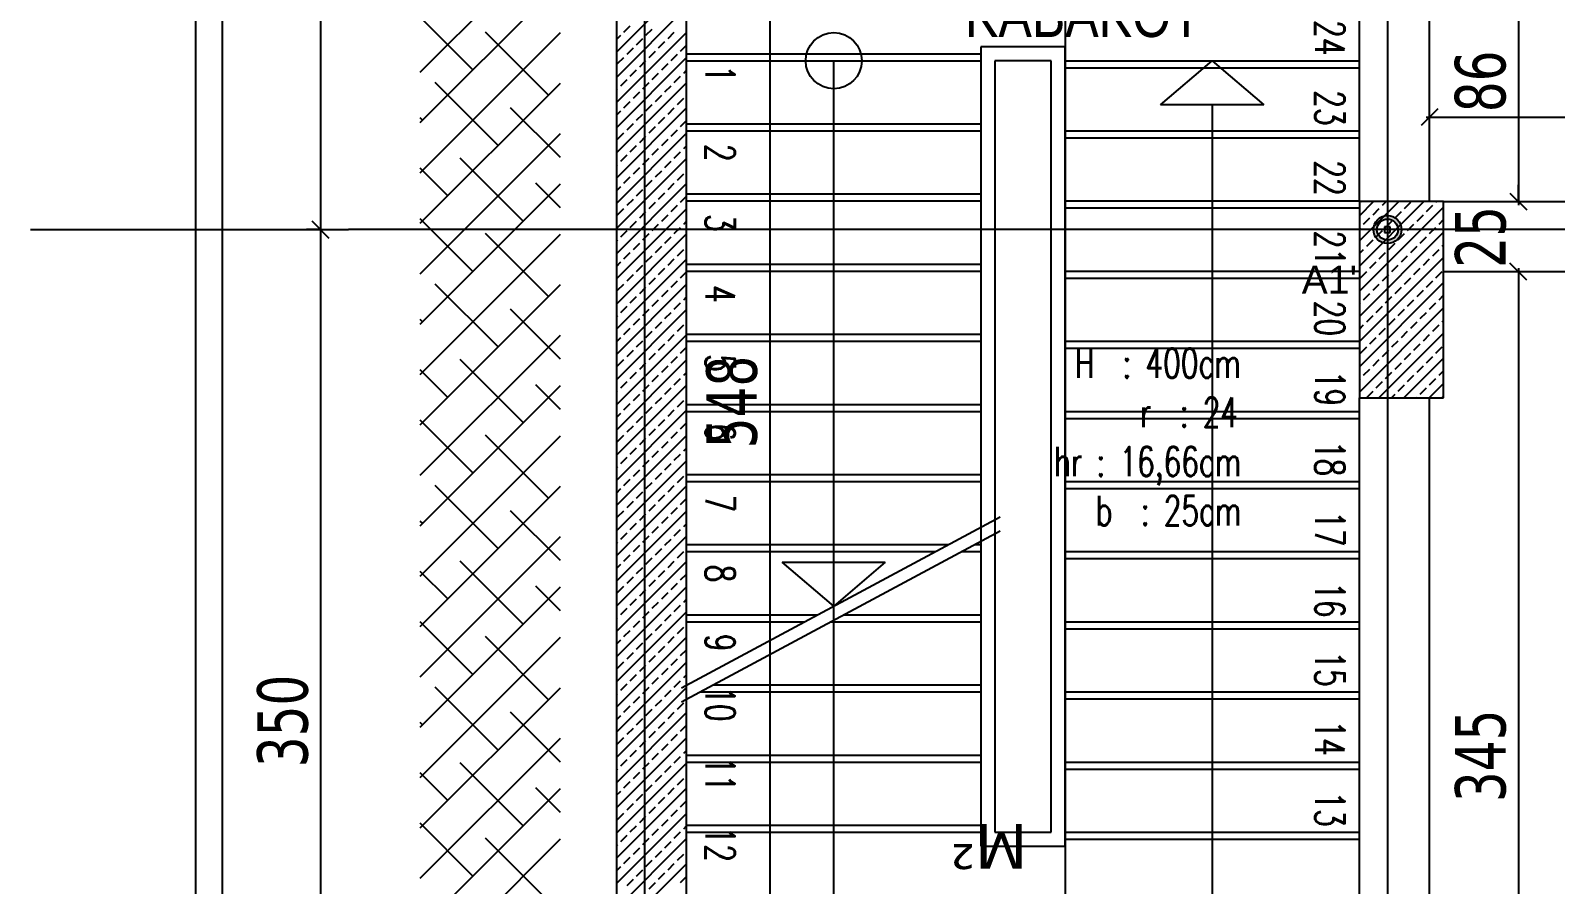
# Model space of a CAD drawing. Header units: millimetres. Extents: x 43168.9 to 43194.6, y -25545.1 to -25543.4.
# Drawn here: x 43170.1722 to 43170.281, y -25543.8866 to -25543.8257 of the extents above; entities that cross this region are included whole.
import ezdxf
from ezdxf.enums import TextEntityAlignment as Align

# ---------------------------------------------------------------- set-up
doc = ezdxf.new("R2010")
doc.units = ezdxf.units.MM
doc.header["$LTSCALE"] = 200
doc.linetypes.add('DASHDOT2', pattern=[0.5, 0.25, -0.125, 0, -0.125])
doc.linetypes.add('HIDDEN2', pattern=[0.1875, 0.125, -0.0625])
for name, color, linetype in [('aks_sgh', 5, 'DASHDOT2'), ('arsasiniri_sgh', 10, 'Continuous'), ('duv_sgh', 4, 'Continuous'), ('izd-alt_sgh', 8, 'HIDDEN2'), ('kolon-b.a_sgh', 6, 'Continuous'), ('merdi_sgh', 3, 'Continuous'), ('olcuaks_sgh', 41, 'Continuous'), ('olcuic_sgh', 183, 'Continuous'), ('tarama-betonarme_sgh', 223, 'Continuous'), ('tarama-zemin_sgh', 197, 'Continuous'), ('yazi-merdi_sgh', 9, 'Continuous')]:
    doc.layers.add(name, color=color, linetype=linetype)
doc.styles.add('1-200', font='arial.ttf', dxfattribs={"height": 60})
doc.styles.add('dim', font='VERDANA.TTF', dxfattribs={"width": 0.7})
doc.styles.add('text1', font='VERDANA.TTF')
doc.styles.add('text2', font='arial.ttf')
doc.styles.add('text3', font='simplex8.shx', dxfattribs={"width": 0.7})

msp = doc.modelspace()

# ---------------------------------------------------------------- hatches: boundary and pattern name
h = msp.add_hatch(color=256)
edge = h.paths.add_edge_path()
edge.add_arc((43170.269, -25543.83992), 0.001, 0, 360)
edge = h.paths.add_edge_path(flags=16)
edge.add_arc((43170.269, -25543.83992), 0.00075, 0, 360)

# ---------------------------------------------------------------- linework, layer by layer
at = {"color": 0}
for p, q in [((43170.25282, -25543.83103), (43170.2565, -25543.82788)), ((43170.2565, -25543.82788), (43170.26017, -25543.83103)), ((43170.26017, -25543.83103), (43170.25282, -25543.83103)), ((43170.2295, -25543.86677), (43170.22582, -25543.86362)), ((43170.22582, -25543.86362), (43170.23317, -25543.86362)), ((43170.23317, -25543.86362), (43170.2295, -25543.86677))]:
    msp.add_line(p, q, dxfattribs=at)
at = {"color": 0, "linetype": 'ByBlock', "lineweight": -2}
for p, q in [((43170.2726, -25543.8313), (43170.2714, -25543.8325)), ((43170.27774, -25543.83732), (43170.27894, -25543.83852)), ((43170.27774, -25543.83732), (43170.27894, -25543.83852)), ((43170.19228, -25543.83932), (43170.19348, -25543.84052)), ((43170.19348, -25543.84052), (43170.19228, -25543.83932)), ((43170.2692, -25543.83972), (43170.2688, -25543.83972)), ((43170.2688, -25543.83972), (43170.2688, -25543.84012)), ((43170.26907, -25543.83985), (43170.26893, -25543.83999)), ((43170.26907, -25543.83999), (43170.26893, -25543.83985)), ((43170.2692, -25543.84012), (43170.2692, -25543.83972)), ((43170.2688, -25543.84012), (43170.2692, -25543.84012)), ((43170.27894, -25543.84352), (43170.27774, -25543.84232)), ((43170.27894, -25543.84352), (43170.27774, -25543.84232))]:
    msp.add_line(p, q, dxfattribs=at)
msp.add_line((43170.1722, -25543.83992), (43170.19488, -25543.83992))
at = {"color": 0, "linetype": 'Continuous', "lineweight": -2}
for radius in [0.001, 0.00075]:
    msp.add_circle((43170.269, -25543.83992), radius, dxfattribs=at)
at = {"layer": 'aks_sgh'}
for p, q in [((43170.216, -25543.74092), (43170.216, -25544.78992)), ((43170.246, -25543.74092), (43170.246, -25544.78992)), ((43170.269, -25543.74092), (43170.269, -25544.78992)), ((43171.17088, -25543.83992), (43170.19488, -25543.83992))]:
    msp.add_line(p, q, dxfattribs=at)
at = {"layer": 'arsasiniri_sgh', "color": 14}
msp.add_line((43170.184, -25544.89), (43170.184, -25543.58847), dxfattribs=at)
at = {"layer": 'duv_sgh'}
for p, q in [((43170.267, -25543.83792), (43170.267, -25543.82076)), ((43170.272, -25543.83792), (43170.272, -25543.82076)), ((43170.273, -25543.83792), (43170.32387, -25543.83792)), ((43170.273, -25543.84292), (43170.32387, -25543.84292)), ((43170.267, -25543.90692), (43170.267, -25543.85192)), ((43170.272, -25543.90692), (43170.272, -25543.85192))]:
    msp.add_line(p, q, dxfattribs=at)
at = {"layer": 'izd-alt_sgh'}
for p, q in [((43170.219, -25543.82738), (43170.24, -25543.82738)), ((43170.246, -25543.82838), (43170.267, -25543.82838)), ((43170.219, -25543.83238), (43170.24, -25543.83238)), ((43170.246, -25543.83338), (43170.267, -25543.83338)), ((43170.219, -25543.83738), (43170.24, -25543.83738)), ((43170.246, -25543.83838), (43170.267, -25543.83838)), ((43170.219, -25543.84238), (43170.24, -25543.84238)), ((43170.246, -25543.84338), (43170.267, -25543.84338)), ((43170.219, -25543.84738), (43170.24, -25543.84738)), ((43170.246, -25543.84838), (43170.267, -25543.84838)), ((43170.219, -25543.85238), (43170.24, -25543.85238)), ((43170.246, -25543.85338), (43170.267, -25543.85338)), ((43170.219, -25543.85738), (43170.24, -25543.85738)), ((43170.246, -25543.85838), (43170.267, -25543.85838)), ((43170.219, -25543.86238), (43170.23767, -25543.86238)), ((43170.23953, -25543.86238), (43170.24, -25543.86238)), ((43170.246, -25543.86338), (43170.267, -25543.86338)), ((43170.219, -25543.86738), (43170.22835, -25543.86738)), ((43170.23022, -25543.86738), (43170.24, -25543.86738)), ((43170.246, -25543.86838), (43170.267, -25543.86838)), ((43170.219, -25543.87238), (43170.21904, -25543.87238)), ((43170.2209, -25543.87238), (43170.24, -25543.87238)), ((43170.246, -25543.87338), (43170.267, -25543.87338)), ((43170.219, -25543.87738), (43170.24, -25543.87738)), ((43170.246, -25543.87838), (43170.267, -25543.87838)), ((43170.219, -25543.88238), (43170.24, -25543.88238)), ((43170.246, -25543.88338), (43170.267, -25543.88338))]:
    msp.add_line(p, q, dxfattribs=at)
at = {"layer": 'kolon-b.a_sgh'}
for p, q in [((43170.214, -25543.79238), (43170.214, -25543.91192)), ((43170.219, -25543.90692), (43170.219, -25543.79738)), ((43170.273, -25543.83792), (43170.267, -25543.83792)), ((43170.267, -25543.83792), (43170.267, -25543.85192)), ((43170.273, -25543.85192), (43170.273, -25543.83792)), ((43170.267, -25543.85192), (43170.273, -25543.85192))]:
    msp.add_line(p, q, dxfattribs=at)
at = {"layer": 'merdi_sgh', "color": 43}
for p, q in [((43170.246, -25543.82688), (43170.24, -25543.82688)), ((43170.24, -25543.82688), (43170.24, -25543.88388)), ((43170.246, -25543.88388), (43170.246, -25543.82688)), ((43170.245, -25543.82788), (43170.241, -25543.82788)), ((43170.241, -25543.82788), (43170.241, -25543.88288)), ((43170.245, -25543.88288), (43170.245, -25543.82788)), ((43170.241, -25543.88288), (43170.245, -25543.88288)), ((43170.24, -25543.88388), (43170.246, -25543.88388))]:
    msp.add_line(p, q, dxfattribs=at)
at = {"layer": 'merdi_sgh'}
for p, q in [((43170.219, -25543.82788), (43170.24, -25543.82788)), ((43170.246, -25543.82788), (43170.267, -25543.82788)), ((43170.219, -25543.83288), (43170.24, -25543.83288)), ((43170.246, -25543.83288), (43170.267, -25543.83288)), ((43170.219, -25543.83788), (43170.24, -25543.83788)), ((43170.246, -25543.83788), (43170.267, -25543.83788)), ((43170.219, -25543.84288), (43170.24, -25543.84288)), ((43170.246, -25543.84288), (43170.267, -25543.84288)), ((43170.219, -25543.84788), (43170.24, -25543.84788)), ((43170.246, -25543.84788), (43170.267, -25543.84788)), ((43170.219, -25543.85288), (43170.24, -25543.85288)), ((43170.246, -25543.85288), (43170.267, -25543.85288)), ((43170.219, -25543.85788), (43170.24, -25543.85788)), ((43170.246, -25543.85788), (43170.267, -25543.85788)), ((43170.219, -25543.86288), (43170.23674, -25543.86288)), ((43170.2386, -25543.86288), (43170.24, -25543.86288)), ((43170.246, -25543.86288), (43170.267, -25543.86288)), ((43170.219, -25543.86788), (43170.22742, -25543.86788)), ((43170.22929, -25543.86788), (43170.24, -25543.86788)), ((43170.246, -25543.86788), (43170.267, -25543.86788)), ((43170.21997, -25543.87288), (43170.24, -25543.87288)), ((43170.246, -25543.87288), (43170.267, -25543.87288)), ((43170.219, -25543.87788), (43170.24, -25543.87788)), ((43170.246, -25543.87788), (43170.267, -25543.87788)), ((43170.219, -25543.88288), (43170.24, -25543.88288)), ((43170.246, -25543.88288), (43170.267, -25543.88288))]:
    msp.add_line(p, q, dxfattribs=at)
at = {"layer": 'merdi_sgh', "color": 145}
for p, q in [((43170.2295, -25543.89388), (43170.2295, -25543.82788)), ((43170.2565, -25543.83103), (43170.2565, -25543.89388)), ((43170.21864, -25543.8726), (43170.24138, -25543.8604)), ((43170.21864, -25543.8736), (43170.24138, -25543.8614))]:
    msp.add_line(p, q, dxfattribs=at)
msp.add_circle((43170.2295, -25543.82788), 0.002, dxfattribs=at)
at = {"layer": 'olcuaks_sgh'}
for p, q in [((43170.18588, -25543.79213), (43170.18588, -25544.78874)), ((43170.19288, -25543.79413), (43170.19288, -25543.84017)), ((43170.19288, -25543.83992), (43170.19188, -25543.83992)), ((43170.19288, -25543.83992), (43170.19188, -25543.83992)), ((43170.19288, -25543.83967), (43170.19288, -25543.91017))]:
    msp.add_line(p, q, dxfattribs=at)
at = {"layer": 'olcuic_sgh'}
for p, q in [((43170.22493, -25543.79713), (43170.22493, -25543.90717)), ((43170.27834, -25543.82051), (43170.27834, -25543.83817)), ((43170.272, -25543.8359), (43170.272, -25543.8309)), ((43170.27175, -25543.8319), (43170.54613, -25543.8319)), ((43170.27834, -25543.83792), (43170.27834, -25543.83672)), ((43170.27434, -25543.83792), (43170.27934, -25543.83792)), ((43170.27434, -25543.83792), (43170.27934, -25543.83792)), ((43170.27434, -25543.84292), (43170.27934, -25543.84292)), ((43170.27434, -25543.84292), (43170.27934, -25543.84292)), ((43170.27834, -25543.84267), (43170.27834, -25543.91217)), ((43170.27834, -25543.84292), (43170.27834, -25543.84412))]:
    msp.add_line(p, q, dxfattribs=at)
at = {"layer": 'tarama-betonarme_sgh'}
for p, q in [((43170.214, -25543.82727), (43170.219, -25543.82227)), ((43170.214, -25543.82907), (43170.219, -25543.82407)), ((43170.214, -25543.83086), (43170.219, -25543.82586)), ((43170.21453, -25543.82584), (43170.21498, -25543.82539)), ((43170.2161, -25543.82606), (43170.21655, -25543.82562)), ((43170.21768, -25543.82629), (43170.21812, -25543.82584)), ((43170.214, -25543.82637), (43170.21431, -25543.82606)), ((43170.21476, -25543.82741), (43170.21521, -25543.82696)), ((43170.21543, -25543.82674), (43170.21588, -25543.82629)), ((43170.217, -25543.82696), (43170.21745, -25543.82651)), ((43170.21857, -25543.82719), (43170.219, -25543.82676)), ((43170.214, -25543.83266), (43170.219, -25543.82766)), ((43170.21408, -25543.82808), (43170.21453, -25543.82764)), ((43170.21566, -25543.82831), (43170.2161, -25543.82786)), ((43170.21633, -25543.82764), (43170.21678, -25543.82719)), ((43170.21723, -25543.82853), (43170.21768, -25543.82808)), ((43170.2179, -25543.82786), (43170.21835, -25543.82741)), ((43170.21431, -25543.82966), (43170.21476, -25543.82921)), ((43170.21498, -25543.82898), (43170.21543, -25543.82853)), ((43170.21655, -25543.82921), (43170.217, -25543.82876)), ((43170.21812, -25543.82943), (43170.21857, -25543.82898)), ((43170.2188, -25543.82876), (43170.219, -25543.82856)), ((43170.214, -25543.83445), (43170.219, -25543.82945)), ((43170.214, -25543.82996), (43170.21408, -25543.82988)), ((43170.21521, -25543.83055), (43170.21566, -25543.83011)), ((43170.21588, -25543.82988), (43170.21633, -25543.82943)), ((43170.21745, -25543.83011), (43170.2179, -25543.82966)), ((43170.214, -25543.83625), (43170.219, -25543.83125)), ((43170.21453, -25543.83123), (43170.21498, -25543.83078)), ((43170.2161, -25543.83145), (43170.21655, -25543.831)), ((43170.21678, -25543.83078), (43170.21723, -25543.83033)), ((43170.21768, -25543.83168), (43170.21812, -25543.83123)), ((43170.21835, -25543.831), (43170.2188, -25543.83055)), ((43170.214, -25543.83176), (43170.21431, -25543.83145)), ((43170.21476, -25543.8328), (43170.21521, -25543.83235)), ((43170.21543, -25543.83213), (43170.21588, -25543.83168)), ((43170.217, -25543.83235), (43170.21745, -25543.8319)), ((43170.21857, -25543.83257), (43170.219, -25543.83215)), ((43170.214, -25543.83805), (43170.219, -25543.83305)), ((43170.21408, -25543.83347), (43170.21453, -25543.83302)), ((43170.21566, -25543.8337), (43170.2161, -25543.83325)), ((43170.21633, -25543.83302), (43170.21678, -25543.83257)), ((43170.21723, -25543.83392), (43170.21768, -25543.83347)), ((43170.2179, -25543.83325), (43170.21835, -25543.8328)), ((43170.21431, -25543.83504), (43170.21476, -25543.8346)), ((43170.21498, -25543.83437), (43170.21543, -25543.83392)), ((43170.21655, -25543.8346), (43170.217, -25543.83415)), ((43170.21812, -25543.83482), (43170.21857, -25543.83437)), ((43170.2188, -25543.83415), (43170.219, -25543.83394)), ((43170.214, -25543.83984), (43170.219, -25543.83484)), ((43170.214, -25543.83535), (43170.21408, -25543.83527)), ((43170.21521, -25543.83594), (43170.21566, -25543.83549)), ((43170.21588, -25543.83527), (43170.21633, -25543.83482)), ((43170.21678, -25543.83617), (43170.21723, -25543.83572)), ((43170.21745, -25543.83549), (43170.2179, -25543.83504)), ((43170.214, -25543.84164), (43170.219, -25543.83664)), ((43170.21453, -25543.83662), (43170.21498, -25543.83617)), ((43170.2161, -25543.83684), (43170.21655, -25543.83639)), ((43170.21768, -25543.83706), (43170.21812, -25543.83662)), ((43170.21835, -25543.83639), (43170.2188, -25543.83594)), ((43170.214, -25543.83715), (43170.21431, -25543.83684)), ((43170.21476, -25543.83819), (43170.21521, -25543.83774)), ((43170.21543, -25543.83751), (43170.21588, -25543.83706)), ((43170.217, -25543.83774), (43170.21745, -25543.83729)), ((43170.21857, -25543.83796), (43170.219, -25543.83754)), ((43170.267, -25543.83893), (43170.26801, -25543.83792)), ((43170.267, -25543.84072), (43170.26981, -25543.83792)), ((43170.267, -25543.84252), (43170.2716, -25543.83792)), ((43170.26707, -25543.83796), (43170.26711, -25543.83792)), ((43170.26864, -25543.83819), (43170.26891, -25543.83792)), ((43170.27246, -25543.83796), (43170.2725, -25543.83792)), ((43170.214, -25543.84344), (43170.219, -25543.83844)), ((43170.21408, -25543.83886), (43170.21453, -25543.83841)), ((43170.21566, -25543.83909), (43170.2161, -25543.83864)), ((43170.21633, -25543.83841), (43170.21678, -25543.83796)), ((43170.21723, -25543.83931), (43170.21768, -25543.83886)), ((43170.2179, -25543.83864), (43170.21835, -25543.83819)), ((43170.267, -25543.84432), (43170.273, -25543.83832)), ((43170.26797, -25543.83886), (43170.26841, -25543.83841)), ((43170.26954, -25543.83909), (43170.26999, -25543.83864)), ((43170.27021, -25543.83841), (43170.27066, -25543.83796)), ((43170.27111, -25543.83931), (43170.27156, -25543.83886)), ((43170.27178, -25543.83864), (43170.27223, -25543.83819)), ((43170.21431, -25543.84043), (43170.21476, -25543.83998)), ((43170.21498, -25543.83976), (43170.21543, -25543.83931)), ((43170.21655, -25543.83998), (43170.217, -25543.83953)), ((43170.21812, -25543.84021), (43170.21857, -25543.83976)), ((43170.2188, -25543.83953), (43170.219, -25543.83933)), ((43170.267, -25543.83983), (43170.26707, -25543.83976)), ((43170.26729, -25543.83953), (43170.26774, -25543.83909)), ((43170.26819, -25543.84043), (43170.26864, -25543.83998)), ((43170.26886, -25543.83976), (43170.26931, -25543.83931)), ((43170.27043, -25543.83998), (43170.27088, -25543.83953)), ((43170.27201, -25543.84021), (43170.27246, -25543.83976)), ((43170.27268, -25543.83953), (43170.273, -25543.83921)), ((43170.214, -25543.84523), (43170.219, -25543.84023)), ((43170.214, -25543.84074), (43170.21408, -25543.84066)), ((43170.21521, -25543.84133), (43170.21566, -25543.84088)), ((43170.21588, -25543.84066), (43170.21633, -25543.84021)), ((43170.21678, -25543.84156), (43170.21723, -25543.84111)), ((43170.21745, -25543.84088), (43170.2179, -25543.84043)), ((43170.267, -25543.84611), (43170.273, -25543.84011)), ((43170.26752, -25543.84111), (43170.26797, -25543.84066)), ((43170.26909, -25543.84133), (43170.26954, -25543.84088)), ((43170.26976, -25543.84066), (43170.27021, -25543.84021)), ((43170.27066, -25543.84156), (43170.27111, -25543.84111)), ((43170.27133, -25543.84088), (43170.27178, -25543.84043)), ((43170.2729, -25543.84111), (43170.273, -25543.84101)), ((43170.214, -25543.84703), (43170.219, -25543.84203)), ((43170.214, -25543.84254), (43170.21431, -25543.84223)), ((43170.21453, -25543.842), (43170.21498, -25543.84156)), ((43170.2161, -25543.84223), (43170.21655, -25543.84178)), ((43170.21768, -25543.84245), (43170.21812, -25543.842)), ((43170.21835, -25543.84178), (43170.2188, -25543.84133)), ((43170.267, -25543.84162), (43170.26729, -25543.84133)), ((43170.267, -25543.84791), (43170.273, -25543.84191)), ((43170.26774, -25543.84268), (43170.26819, -25543.84223)), ((43170.26841, -25543.842), (43170.26886, -25543.84156)), ((43170.26999, -25543.84223), (43170.27043, -25543.84178)), ((43170.27156, -25543.84245), (43170.27201, -25543.842)), ((43170.27223, -25543.84178), (43170.27268, -25543.84133)), ((43170.21476, -25543.84358), (43170.21521, -25543.84313)), ((43170.21543, -25543.8429), (43170.21588, -25543.84245)), ((43170.21633, -25543.8438), (43170.21678, -25543.84335)), ((43170.217, -25543.84313), (43170.21745, -25543.84268)), ((43170.21857, -25543.84335), (43170.219, -25543.84293)), ((43170.26707, -25543.84335), (43170.26752, -25543.8429)), ((43170.26864, -25543.84358), (43170.26909, -25543.84313)), ((43170.26931, -25543.8429), (43170.26976, -25543.84245)), ((43170.27021, -25543.8438), (43170.27066, -25543.84335)), ((43170.27088, -25543.84313), (43170.27133, -25543.84268)), ((43170.27246, -25543.84335), (43170.2729, -25543.8429)), ((43170.214, -25543.84882), (43170.219, -25543.84382)), ((43170.21408, -25543.84425), (43170.21453, -25543.8438)), ((43170.21566, -25543.84447), (43170.2161, -25543.84402)), ((43170.21723, -25543.8447), (43170.21768, -25543.84425)), ((43170.2179, -25543.84402), (43170.21835, -25543.84358)), ((43170.267, -25543.8497), (43170.273, -25543.8437)), ((43170.26797, -25543.84425), (43170.26841, -25543.8438)), ((43170.26954, -25543.84447), (43170.26999, -25543.84402)), ((43170.27111, -25543.8447), (43170.27156, -25543.84425)), ((43170.27178, -25543.84402), (43170.27223, -25543.84358)), ((43170.21431, -25543.84582), (43170.21476, -25543.84537)), ((43170.21498, -25543.84515), (43170.21543, -25543.8447)), ((43170.21655, -25543.84537), (43170.217, -25543.84492)), ((43170.21812, -25543.8456), (43170.21857, -25543.84515)), ((43170.2188, -25543.84492), (43170.219, -25543.84472)), ((43170.267, -25543.84521), (43170.26707, -25543.84515)), ((43170.267, -25543.8515), (43170.273, -25543.8455)), ((43170.26729, -25543.84492), (43170.26774, -25543.84447)), ((43170.26819, -25543.84582), (43170.26864, -25543.84537)), ((43170.26886, -25543.84515), (43170.26931, -25543.8447)), ((43170.27043, -25543.84537), (43170.27088, -25543.84492)), ((43170.27201, -25543.8456), (43170.27246, -25543.84515)), ((43170.27268, -25543.84492), (43170.273, -25543.8446)), ((43170.214, -25543.85062), (43170.219, -25543.84562)), ((43170.214, -25543.84613), (43170.21408, -25543.84605)), ((43170.21521, -25543.84672), (43170.21566, -25543.84627)), ((43170.21588, -25543.84605), (43170.21633, -25543.8456)), ((43170.21678, -25543.84694), (43170.21723, -25543.84649)), ((43170.21745, -25543.84627), (43170.2179, -25543.84582)), ((43170.26752, -25543.84649), (43170.26797, -25543.84605)), ((43170.26909, -25543.84672), (43170.26954, -25543.84627)), ((43170.26976, -25543.84605), (43170.27021, -25543.8456)), ((43170.27066, -25543.84694), (43170.27111, -25543.84649)), ((43170.27133, -25543.84627), (43170.27178, -25543.84582)), ((43170.2729, -25543.84649), (43170.273, -25543.8464)), ((43170.214, -25543.85242), (43170.219, -25543.84742)), ((43170.214, -25543.84793), (43170.21431, -25543.84762)), ((43170.21453, -25543.84739), (43170.21498, -25543.84694)), ((43170.2161, -25543.84762), (43170.21655, -25543.84717)), ((43170.21768, -25543.84784), (43170.21812, -25543.84739)), ((43170.21835, -25543.84717), (43170.2188, -25543.84672)), ((43170.267, -25543.84701), (43170.26729, -25543.84672)), ((43170.26774, -25543.84807), (43170.26819, -25543.84762)), ((43170.26838, -25543.85192), (43170.273, -25543.8473)), ((43170.26841, -25543.84739), (43170.26886, -25543.84694)), ((43170.26999, -25543.84762), (43170.27043, -25543.84717)), ((43170.27156, -25543.84784), (43170.27201, -25543.84739)), ((43170.27223, -25543.84717), (43170.27268, -25543.84672)), ((43170.21476, -25543.84896), (43170.21521, -25543.84851)), ((43170.21543, -25543.84829), (43170.21588, -25543.84784)), ((43170.21633, -25543.84919), (43170.21678, -25543.84874)), ((43170.217, -25543.84851), (43170.21745, -25543.84807)), ((43170.21857, -25543.84874), (43170.219, -25543.84831)), ((43170.26707, -25543.84874), (43170.26752, -25543.84829)), ((43170.26864, -25543.84896), (43170.26909, -25543.84851)), ((43170.26931, -25543.84829), (43170.26976, -25543.84784)), ((43170.27021, -25543.84919), (43170.27066, -25543.84874)), ((43170.27088, -25543.84851), (43170.27133, -25543.84807)), ((43170.27246, -25543.84874), (43170.2729, -25543.84829)), ((43170.214, -25543.85421), (43170.219, -25543.84921)), ((43170.21408, -25543.84964), (43170.21453, -25543.84919)), ((43170.21566, -25543.84986), (43170.2161, -25543.84941)), ((43170.21723, -25543.85009), (43170.21768, -25543.84964)), ((43170.2179, -25543.84941), (43170.21835, -25543.84896)), ((43170.26729, -25543.85031), (43170.26774, -25543.84986)), ((43170.26797, -25543.84964), (43170.26841, -25543.84919)), ((43170.26954, -25543.84986), (43170.26999, -25543.84941)), ((43170.27017, -25543.85192), (43170.273, -25543.84909)), ((43170.27111, -25543.85009), (43170.27156, -25543.84964)), ((43170.27178, -25543.84941), (43170.27223, -25543.84896)), ((43170.21431, -25543.85121), (43170.21476, -25543.85076)), ((43170.21498, -25543.85054), (43170.21543, -25543.85009)), ((43170.21655, -25543.85076), (43170.217, -25543.85031)), ((43170.21812, -25543.85098), (43170.21857, -25543.85054)), ((43170.2188, -25543.85031), (43170.219, -25543.85011)), ((43170.267, -25543.8506), (43170.26707, -25543.85054)), ((43170.26819, -25543.85121), (43170.26864, -25543.85076)), ((43170.26886, -25543.85054), (43170.26931, -25543.85009)), ((43170.27043, -25543.85076), (43170.27088, -25543.85031)), ((43170.27197, -25543.85192), (43170.273, -25543.85089)), ((43170.27201, -25543.85098), (43170.27246, -25543.85054)), ((43170.27268, -25543.85031), (43170.273, -25543.84999)), ((43170.214, -25543.85601), (43170.219, -25543.85101)), ((43170.214, -25543.85152), (43170.21408, -25543.85143)), ((43170.21521, -25543.85211), (43170.21566, -25543.85166)), ((43170.21588, -25543.85143), (43170.21633, -25543.85098)), ((43170.21678, -25543.85233), (43170.21723, -25543.85188)), ((43170.21745, -25543.85166), (43170.2179, -25543.85121)), ((43170.26752, -25543.85188), (43170.26797, -25543.85143)), ((43170.26928, -25543.85192), (43170.26954, -25543.85166)), ((43170.26976, -25543.85143), (43170.27021, -25543.85098)), ((43170.27107, -25543.85192), (43170.27111, -25543.85188)), ((43170.27133, -25543.85166), (43170.27178, -25543.85121)), ((43170.2729, -25543.85188), (43170.273, -25543.85179)), ((43170.214, -25543.8578), (43170.219, -25543.8528)), ((43170.214, -25543.85331), (43170.21431, -25543.853)), ((43170.21453, -25543.85278), (43170.21498, -25543.85233)), ((43170.2161, -25543.853), (43170.21655, -25543.85256)), ((43170.21768, -25543.85323), (43170.21812, -25543.85278)), ((43170.21835, -25543.85256), (43170.2188, -25543.85211)), ((43170.21476, -25543.85435), (43170.21521, -25543.8539)), ((43170.21543, -25543.85368), (43170.21588, -25543.85323)), ((43170.21633, -25543.85458), (43170.21678, -25543.85413)), ((43170.217, -25543.8539), (43170.21745, -25543.85345)), ((43170.21857, -25543.85413), (43170.219, -25543.8537)), ((43170.214, -25543.8596), (43170.219, -25543.8546)), ((43170.21408, -25543.85503), (43170.21453, -25543.85458)), ((43170.21566, -25543.85525), (43170.2161, -25543.8548)), ((43170.21723, -25543.85547), (43170.21768, -25543.85503)), ((43170.2179, -25543.8548), (43170.21835, -25543.85435)), ((43170.214, -25543.8614), (43170.219, -25543.8564)), ((43170.21431, -25543.8566), (43170.21476, -25543.85615)), ((43170.21498, -25543.85592), (43170.21543, -25543.85547)), ((43170.21588, -25543.85682), (43170.21633, -25543.85637)), ((43170.21655, -25543.85615), (43170.217, -25543.8557)), ((43170.21812, -25543.85637), (43170.21857, -25543.85592)), ((43170.2188, -25543.8557), (43170.219, -25543.8555)), ((43170.214, -25543.85691), (43170.21408, -25543.85682)), ((43170.21521, -25543.8575), (43170.21566, -25543.85705)), ((43170.21678, -25543.85772), (43170.21723, -25543.85727)), ((43170.21745, -25543.85705), (43170.2179, -25543.8566)), ((43170.21835, -25543.85794), (43170.2188, -25543.8575)), ((43170.214, -25543.86319), (43170.219, -25543.85819)), ((43170.214, -25543.8587), (43170.21431, -25543.85839)), ((43170.21453, -25543.85817), (43170.21498, -25543.85772)), ((43170.2161, -25543.85839), (43170.21655, -25543.85794)), ((43170.21768, -25543.85862), (43170.21812, -25543.85817)), ((43170.21476, -25543.85974), (43170.21521, -25543.85929)), ((43170.21543, -25543.85907), (43170.21588, -25543.85862)), ((43170.21633, -25543.85996), (43170.21678, -25543.85952)), ((43170.217, -25543.85929), (43170.21745, -25543.85884)), ((43170.21857, -25543.85952), (43170.219, -25543.85909)), ((43170.214, -25543.86499), (43170.219, -25543.85999)), ((43170.21408, -25543.86041), (43170.21453, -25543.85996)), ((43170.21566, -25543.86064), (43170.2161, -25543.86019)), ((43170.21723, -25543.86086), (43170.21768, -25543.86041)), ((43170.2179, -25543.86019), (43170.21835, -25543.85974)), ((43170.214, -25543.86678), (43170.219, -25543.86178)), ((43170.21431, -25543.86199), (43170.21476, -25543.86154)), ((43170.21498, -25543.86131), (43170.21543, -25543.86086)), ((43170.21588, -25543.86221), (43170.21633, -25543.86176)), ((43170.21655, -25543.86154), (43170.217, -25543.86109)), ((43170.21812, -25543.86176), (43170.21857, -25543.86131)), ((43170.2188, -25543.86109), (43170.219, -25543.86089)), ((43170.214, -25543.86229), (43170.21408, -25543.86221)), ((43170.21521, -25543.86288), (43170.21566, -25543.86243)), ((43170.21678, -25543.86311), (43170.21723, -25543.86266)), ((43170.21745, -25543.86243), (43170.2179, -25543.86199)), ((43170.21835, -25543.86333), (43170.2188, -25543.86288)), ((43170.214, -25543.86858), (43170.219, -25543.86358)), ((43170.214, -25543.86409), (43170.21431, -25543.86378)), ((43170.21453, -25543.86356), (43170.21498, -25543.86311)), ((43170.21543, -25543.86445), (43170.21588, -25543.86401)), ((43170.2161, -25543.86378), (43170.21655, -25543.86333)), ((43170.21768, -25543.86401), (43170.21812, -25543.86356)), ((43170.21476, -25543.86513), (43170.21521, -25543.86468)), ((43170.21633, -25543.86535), (43170.21678, -25543.8649)), ((43170.217, -25543.86468), (43170.21745, -25543.86423)), ((43170.21857, -25543.8649), (43170.219, -25543.86448)), ((43170.214, -25543.87038), (43170.219, -25543.86538)), ((43170.21408, -25543.8658), (43170.21453, -25543.86535)), ((43170.21566, -25543.86603), (43170.2161, -25543.86558)), ((43170.21723, -25543.86625), (43170.21768, -25543.8658)), ((43170.2179, -25543.86558), (43170.21835, -25543.86513)), ((43170.214, -25543.87217), (43170.219, -25543.86717)), ((43170.21431, -25543.86737), (43170.21476, -25543.86692)), ((43170.21498, -25543.8667), (43170.21543, -25543.86625)), ((43170.21588, -25543.8676), (43170.21633, -25543.86715)), ((43170.21655, -25543.86692), (43170.217, -25543.86648)), ((43170.21812, -25543.86715), (43170.21857, -25543.8667)), ((43170.2188, -25543.86648), (43170.219, -25543.86627)), ((43170.214, -25543.86768), (43170.21408, -25543.8676)), ((43170.21521, -25543.86827), (43170.21566, -25543.86782)), ((43170.21678, -25543.8685), (43170.21723, -25543.86805)), ((43170.21745, -25543.86782), (43170.2179, -25543.86737)), ((43170.21835, -25543.86872), (43170.2188, -25543.86827)), ((43170.214, -25543.87397), (43170.219, -25543.86897)), ((43170.214, -25543.86948), (43170.21431, -25543.86917)), ((43170.21453, -25543.86894), (43170.21498, -25543.8685)), ((43170.21543, -25543.86984), (43170.21588, -25543.86939)), ((43170.2161, -25543.86917), (43170.21655, -25543.86872)), ((43170.21768, -25543.86939), (43170.21812, -25543.86894)), ((43170.21476, -25543.87052), (43170.21521, -25543.87007)), ((43170.21633, -25543.87074), (43170.21678, -25543.87029)), ((43170.217, -25543.87007), (43170.21745, -25543.86962)), ((43170.2179, -25543.87097), (43170.21835, -25543.87052)), ((43170.21857, -25543.87029), (43170.219, -25543.86987)), ((43170.214, -25543.87576), (43170.219, -25543.87076)), ((43170.21408, -25543.87119), (43170.21453, -25543.87074)), ((43170.21498, -25543.87209), (43170.21543, -25543.87164)), ((43170.21566, -25543.87141), (43170.2161, -25543.87097)), ((43170.21723, -25543.87164), (43170.21768, -25543.87119)), ((43170.214, -25543.87756), (43170.219, -25543.87256)), ((43170.21431, -25543.87276), (43170.21476, -25543.87231)), ((43170.21588, -25543.87299), (43170.21633, -25543.87254)), ((43170.21655, -25543.87231), (43170.217, -25543.87186)), ((43170.21812, -25543.87254), (43170.21857, -25543.87209)), ((43170.2188, -25543.87186), (43170.219, -25543.87166)), ((43170.214, -25543.87307), (43170.21408, -25543.87299)), ((43170.21521, -25543.87366), (43170.21566, -25543.87321)), ((43170.21678, -25543.87388), (43170.21723, -25543.87344)), ((43170.21745, -25543.87321), (43170.2179, -25543.87276)), ((43170.21835, -25543.87411), (43170.2188, -25543.87366)), ((43170.214, -25543.87936), (43170.219, -25543.87436)), ((43170.214, -25543.87487), (43170.21431, -25543.87456)), ((43170.21453, -25543.87433), (43170.21498, -25543.87388)), ((43170.21543, -25543.87523), (43170.21588, -25543.87478)), ((43170.2161, -25543.87456), (43170.21655, -25543.87411)), ((43170.21768, -25543.87478), (43170.21812, -25543.87433)), ((43170.21476, -25543.8759), (43170.21521, -25543.87546)), ((43170.21633, -25543.87613), (43170.21678, -25543.87568)), ((43170.217, -25543.87546), (43170.21745, -25543.87501)), ((43170.2179, -25543.87635), (43170.21835, -25543.8759)), ((43170.21857, -25543.87568), (43170.219, -25543.87525)), ((43170.214, -25543.88115), (43170.219, -25543.87615)), ((43170.21408, -25543.87658), (43170.21453, -25543.87613)), ((43170.21498, -25543.87748), (43170.21543, -25543.87703)), ((43170.21566, -25543.8768), (43170.2161, -25543.87635)), ((43170.21723, -25543.87703), (43170.21768, -25543.87658)), ((43170.2188, -25543.87725), (43170.219, -25543.87705)), ((43170.214, -25543.88295), (43170.219, -25543.87795)), ((43170.21431, -25543.87815), (43170.21476, -25543.8777)), ((43170.21588, -25543.87837), (43170.21633, -25543.87793)), ((43170.21655, -25543.8777), (43170.217, -25543.87725)), ((43170.21745, -25543.8786), (43170.2179, -25543.87815)), ((43170.21812, -25543.87793), (43170.21857, -25543.87748)), ((43170.214, -25543.87846), (43170.21408, -25543.87837)), ((43170.21521, -25543.87905), (43170.21566, -25543.8786)), ((43170.21678, -25543.87927), (43170.21723, -25543.87882)), ((43170.21835, -25543.8795), (43170.2188, -25543.87905)), ((43170.214, -25543.88474), (43170.219, -25543.87974)), ((43170.214, -25543.88025), (43170.21431, -25543.87995)), ((43170.21453, -25543.87972), (43170.21498, -25543.87927)), ((43170.21543, -25543.88062), (43170.21588, -25543.88017)), ((43170.2161, -25543.87995), (43170.21655, -25543.8795)), ((43170.21768, -25543.88017), (43170.21812, -25543.87972)), ((43170.21476, -25543.88129), (43170.21521, -25543.88084)), ((43170.21633, -25543.88152), (43170.21678, -25543.88107)), ((43170.217, -25543.88084), (43170.21745, -25543.88039)), ((43170.2179, -25543.88174), (43170.21835, -25543.88129)), ((43170.21857, -25543.88107), (43170.219, -25543.88064)), ((43170.214, -25543.88654), (43170.219, -25543.88154)), ((43170.21408, -25543.88197), (43170.21453, -25543.88152)), ((43170.21498, -25543.88286), (43170.21543, -25543.88242)), ((43170.21566, -25543.88219), (43170.2161, -25543.88174)), ((43170.21723, -25543.88242), (43170.21768, -25543.88197)), ((43170.2188, -25543.88264), (43170.219, -25543.88244)), ((43170.214, -25543.88834), (43170.219, -25543.88334)), ((43170.21431, -25543.88354), (43170.21476, -25543.88309)), ((43170.21588, -25543.88376), (43170.21633, -25543.88331)), ((43170.21655, -25543.88309), (43170.217, -25543.88264)), ((43170.21745, -25543.88399), (43170.2179, -25543.88354)), ((43170.21812, -25543.88331), (43170.21857, -25543.88286)), ((43170.214, -25543.88385), (43170.21408, -25543.88376)), ((43170.21453, -25543.88511), (43170.21498, -25543.88466)), ((43170.21521, -25543.88444), (43170.21566, -25543.88399)), ((43170.21678, -25543.88466), (43170.21723, -25543.88421)), ((43170.21835, -25543.88488), (43170.2188, -25543.88444)), ((43170.214, -25543.89013), (43170.219, -25543.88513)), ((43170.214, -25543.88564), (43170.21431, -25543.88533)), ((43170.21543, -25543.88601), (43170.21588, -25543.88556)), ((43170.2161, -25543.88533), (43170.21655, -25543.88488)), ((43170.217, -25543.88623), (43170.21745, -25543.88578)), ((43170.21768, -25543.88556), (43170.21812, -25543.88511)), ((43170.21476, -25543.88668), (43170.21521, -25543.88623)), ((43170.21633, -25543.88691), (43170.21678, -25543.88646)), ((43170.21857, -25543.88646), (43170.219, -25543.88603))]:
    msp.add_line(p, q, dxfattribs=at)
at = {"layer": 'tarama-zemin_sgh'}
for p, q in [((43170.2, -25543.8287), (43170.21, -25543.8187)), ((43170.2, -25543.83229), (43170.21, -25543.82229)), ((43170.20376, -25543.82853), (43170.2, -25543.82478)), ((43170.2, -25543.83588), (43170.21, -25543.82588)), ((43170.20914, -25543.83033), (43170.20465, -25543.82584)), ((43170.2, -25543.83947), (43170.21, -25543.82947)), ((43170.20555, -25543.83392), (43170.20106, -25543.82943)), ((43170.21, -25543.83478), (43170.20645, -25543.83123)), ((43170.20016, -25543.83213), (43170.2, -25543.83196)), ((43170.2, -25543.84307), (43170.21, -25543.83307)), ((43170.20196, -25543.83751), (43170.2, -25543.83555)), ((43170.20735, -25543.83931), (43170.20286, -25543.83482)), ((43170.2, -25543.84666), (43170.21, -25543.83666)), ((43170.21, -25543.83837), (43170.20825, -25543.83662)), ((43170.20376, -25543.8429), (43170.2, -25543.83915)), ((43170.2, -25543.85025), (43170.21, -25543.84025)), ((43170.20914, -25543.8447), (43170.20465, -25543.84021)), ((43170.2, -25543.85384), (43170.21, -25543.84384)), ((43170.20555, -25543.84829), (43170.20106, -25543.8438)), ((43170.20016, -25543.84649), (43170.2, -25543.84633)), ((43170.21, -25543.84915), (43170.20645, -25543.8456)), ((43170.2, -25543.85744), (43170.21, -25543.84744)), ((43170.20735, -25543.85368), (43170.20286, -25543.84919)), ((43170.20196, -25543.85188), (43170.2, -25543.84992)), ((43170.2, -25543.86103), (43170.21, -25543.85103)), ((43170.21, -25543.85274), (43170.20825, -25543.85098)), ((43170.20376, -25543.85727), (43170.2, -25543.85351)), ((43170.2, -25543.86462), (43170.21, -25543.85462)), ((43170.20914, -25543.85907), (43170.20465, -25543.85458)), ((43170.2, -25543.86821), (43170.21, -25543.85821)), ((43170.20555, -25543.86266), (43170.20106, -25543.85817)), ((43170.20016, -25543.86086), (43170.2, -25543.8607)), ((43170.21, -25543.86351), (43170.20645, -25543.85996)), ((43170.2, -25543.8718), (43170.21, -25543.8618)), ((43170.20735, -25543.86805), (43170.20286, -25543.86356)), ((43170.20196, -25543.86625), (43170.2, -25543.86429)), ((43170.2, -25543.8754), (43170.21, -25543.8654)), ((43170.21, -25543.86711), (43170.20825, -25543.86535)), ((43170.20376, -25543.87164), (43170.2, -25543.86788)), ((43170.2, -25543.87899), (43170.21, -25543.86899)), ((43170.20914, -25543.87344), (43170.20465, -25543.86894)), ((43170.2, -25543.88258), (43170.21, -25543.87258)), ((43170.20555, -25543.87703), (43170.20106, -25543.87254)), ((43170.21, -25543.87788), (43170.20645, -25543.87433)), ((43170.20016, -25543.87523), (43170.2, -25543.87507)), ((43170.2, -25543.88617), (43170.21, -25543.87617)), ((43170.20735, -25543.88242), (43170.20286, -25543.87793)), ((43170.20196, -25543.88062), (43170.2, -25543.87866)), ((43170.2, -25543.88976), (43170.21, -25543.87976)), ((43170.21, -25543.88147), (43170.20825, -25543.87972)), ((43170.20376, -25543.88601), (43170.2, -25543.88225)), ((43170.2, -25543.89336), (43170.21, -25543.88336)), ((43170.20914, -25543.8878), (43170.20465, -25543.88331))]:
    msp.add_line(p, q, dxfattribs=at)

# ---------------------------------------------------------------- texts
at = {"color": 0, "style": 'text2', "width": 0.8}
msp.add_attdef('KABAKOT', (43170.23886, -25543.82619), '±0,00', height=0.0032, dxfattribs=at)
at = {"color": 7, "style": 'text1'}
msp.add_attdef('M²', text='m²', height=0.0032, rotation=180, dxfattribs=at).set_placement((43170.24057, -25543.88392), align=Align.MIDDLE)
at = {"layer": 'aks_sgh', "style": '1-200'}
msp.add_text("A1'", height=0.002, rotation=0, dxfattribs=at).set_placement((43170.26288, -25543.8445))
at = {"layer": 'olcuaks_sgh', "color": 2, "style": 'dim', "width": 0.7}
msp.add_text('350', height=0.0036, rotation=90, dxfattribs=at).set_placement((43170.19197, -25543.87825))
at = {"layer": 'olcuic_sgh', "color": 2, "style": 'dim', "width": 0.7}
for s, p in [('86', (43170.27741, -25543.83155)), ('25', (43170.27742, -25543.84264)), ('548', (43170.22401, -25543.85551)), ('345', (43170.27742, -25543.88074))]:
    msp.add_text(s, height=0.0036, rotation=90, dxfattribs=at).set_placement(p)
at = {"layer": 'yazi-merdi_sgh', "style": 'text3', "width": 0.7}
for s, p in [('24', (43170.26384, -25543.82499)), ('23', (43170.26384, -25543.82999)), ('22', (43170.26384, -25543.83499)), ('21', (43170.26384, -25543.83999)), ('20', (43170.26384, -25543.84499)), ('19', (43170.26384, -25543.84999)), ('18', (43170.26384, -25543.85499)), ('17', (43170.26384, -25543.85999)), ('16', (43170.26384, -25543.86506)), ('15', (43170.26384, -25543.86999)), ('14', (43170.26384, -25543.87492)), ('13', (43170.26384, -25543.87999))]:
    msp.add_text(s, height=0.0021, rotation=270, dxfattribs=at).set_placement(p)
for s, p in [('1', (43170.22034, -25543.82944)), ('2', (43170.22034, -25543.83507)), ('3', (43170.22034, -25543.84007)), ('4', (43170.22034, -25543.84514)), ('5', (43170.22034, -25543.85007)), ('6', (43170.22034, -25543.855)), ('7', (43170.22034, -25543.86007)), ('8', (43170.22034, -25543.86507)), ('9', (43170.22034, -25543.87)), ('10', (43170.22034, -25543.875)), ('11', (43170.22034, -25543.88)), ('12', (43170.22034, -25543.885))]:
    msp.add_text(s, height=0.0021, rotation=270, dxfattribs=at).set_placement(p, align=Align.RIGHT)
for s, p in [('H  : 400cm', (43170.2467, -25543.85049)), ('r  : 24 ', (43170.25135, -25543.854)), ('hr : 16,66cm', (43170.24522, -25543.85751)), ('b  : 25cm', (43170.24819, -25543.86101))]:
    msp.add_text(s, height=0.0021, dxfattribs=at).set_placement(p)

doc.saveas('drawing.dxf')
